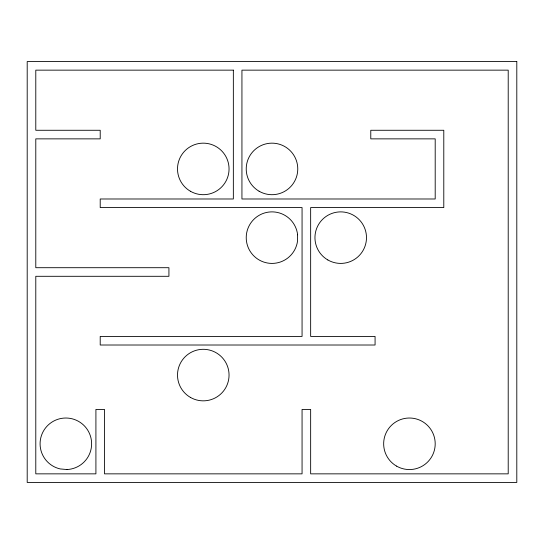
<?xml version="1.0" encoding="UTF-8"?>
<svg xmlns="http://www.w3.org/2000/svg" width="544" height="544" viewBox="0 0 544 544"><rect width="100%" height="100%" fill="white"/><g stroke="black" fill="none" stroke-linecap="round" stroke-linejoin="round"><path stroke-width="0.82" d="M297.609 234.79L297.473 241.516A25.765 25.765 0 0 1 257.72 259.094A25.765 25.765 0 0 1 258.597 215.635A25.765 25.765 0 0 1 297.609 234.79M516.8 61.56L27.2 61.56L27.2 482.44L516.8 482.44L516.8 61.56M233.349 70.149L35.788 70.149L35.788 130.274L100.212 130.274L100.212 138.863L35.788 138.863L35.788 267.702L168.926 267.702L168.926 276.298L35.788 276.298L35.788 473.851L95.914 473.851L95.914 409.435L104.502 409.435L104.502 473.851L302.063 473.851L302.063 409.435L310.651 409.435L310.651 473.851L508.212 473.851L508.212 70.149L241.937 70.149L241.937 198.988L435.2 198.988L435.2 138.863L370.777 138.863L370.777 130.274L443.788 130.274L443.788 207.577L310.651 207.577L310.651 336.423L375.074 336.423L375.074 345.012L100.212 345.012L100.212 336.423L302.063 336.423L302.063 207.577L100.212 207.577L100.212 198.988L233.349 198.988L233.349 70.149M66.953 469.533L60.255 468.942A25.765 25.765 0 0 1 45.424 428.087A25.765 25.765 0 0 1 88.72 431.909A25.765 25.765 0 0 1 66.953 469.533M190.4 191.243A25.765 25.765 0 0 0 229.051 168.926A25.765 25.765 0 0 0 190.4 146.608A25.765 25.765 0 0 0 190.4 191.243M327.835 259.957A25.765 25.765 0 0 0 366.486 237.64A25.765 25.765 0 0 0 327.835 215.329A25.765 25.765 0 0 0 327.835 259.957M396.549 466.106A25.765 25.765 0 0 0 435.2 443.788A25.765 25.765 0 0 0 396.549 421.471A25.765 25.765 0 0 0 396.549 466.106M190.4 397.392A25.765 25.765 0 0 0 229.051 375.074A25.765 25.765 0 0 0 190.4 352.757A25.765 25.765 0 0 0 190.4 397.392M259.114 191.243A25.765 25.765 0 0 0 297.765 168.926A25.765 25.765 0 0 0 259.114 146.608A25.765 25.765 0 0 0 259.114 191.243"/></g></svg>
